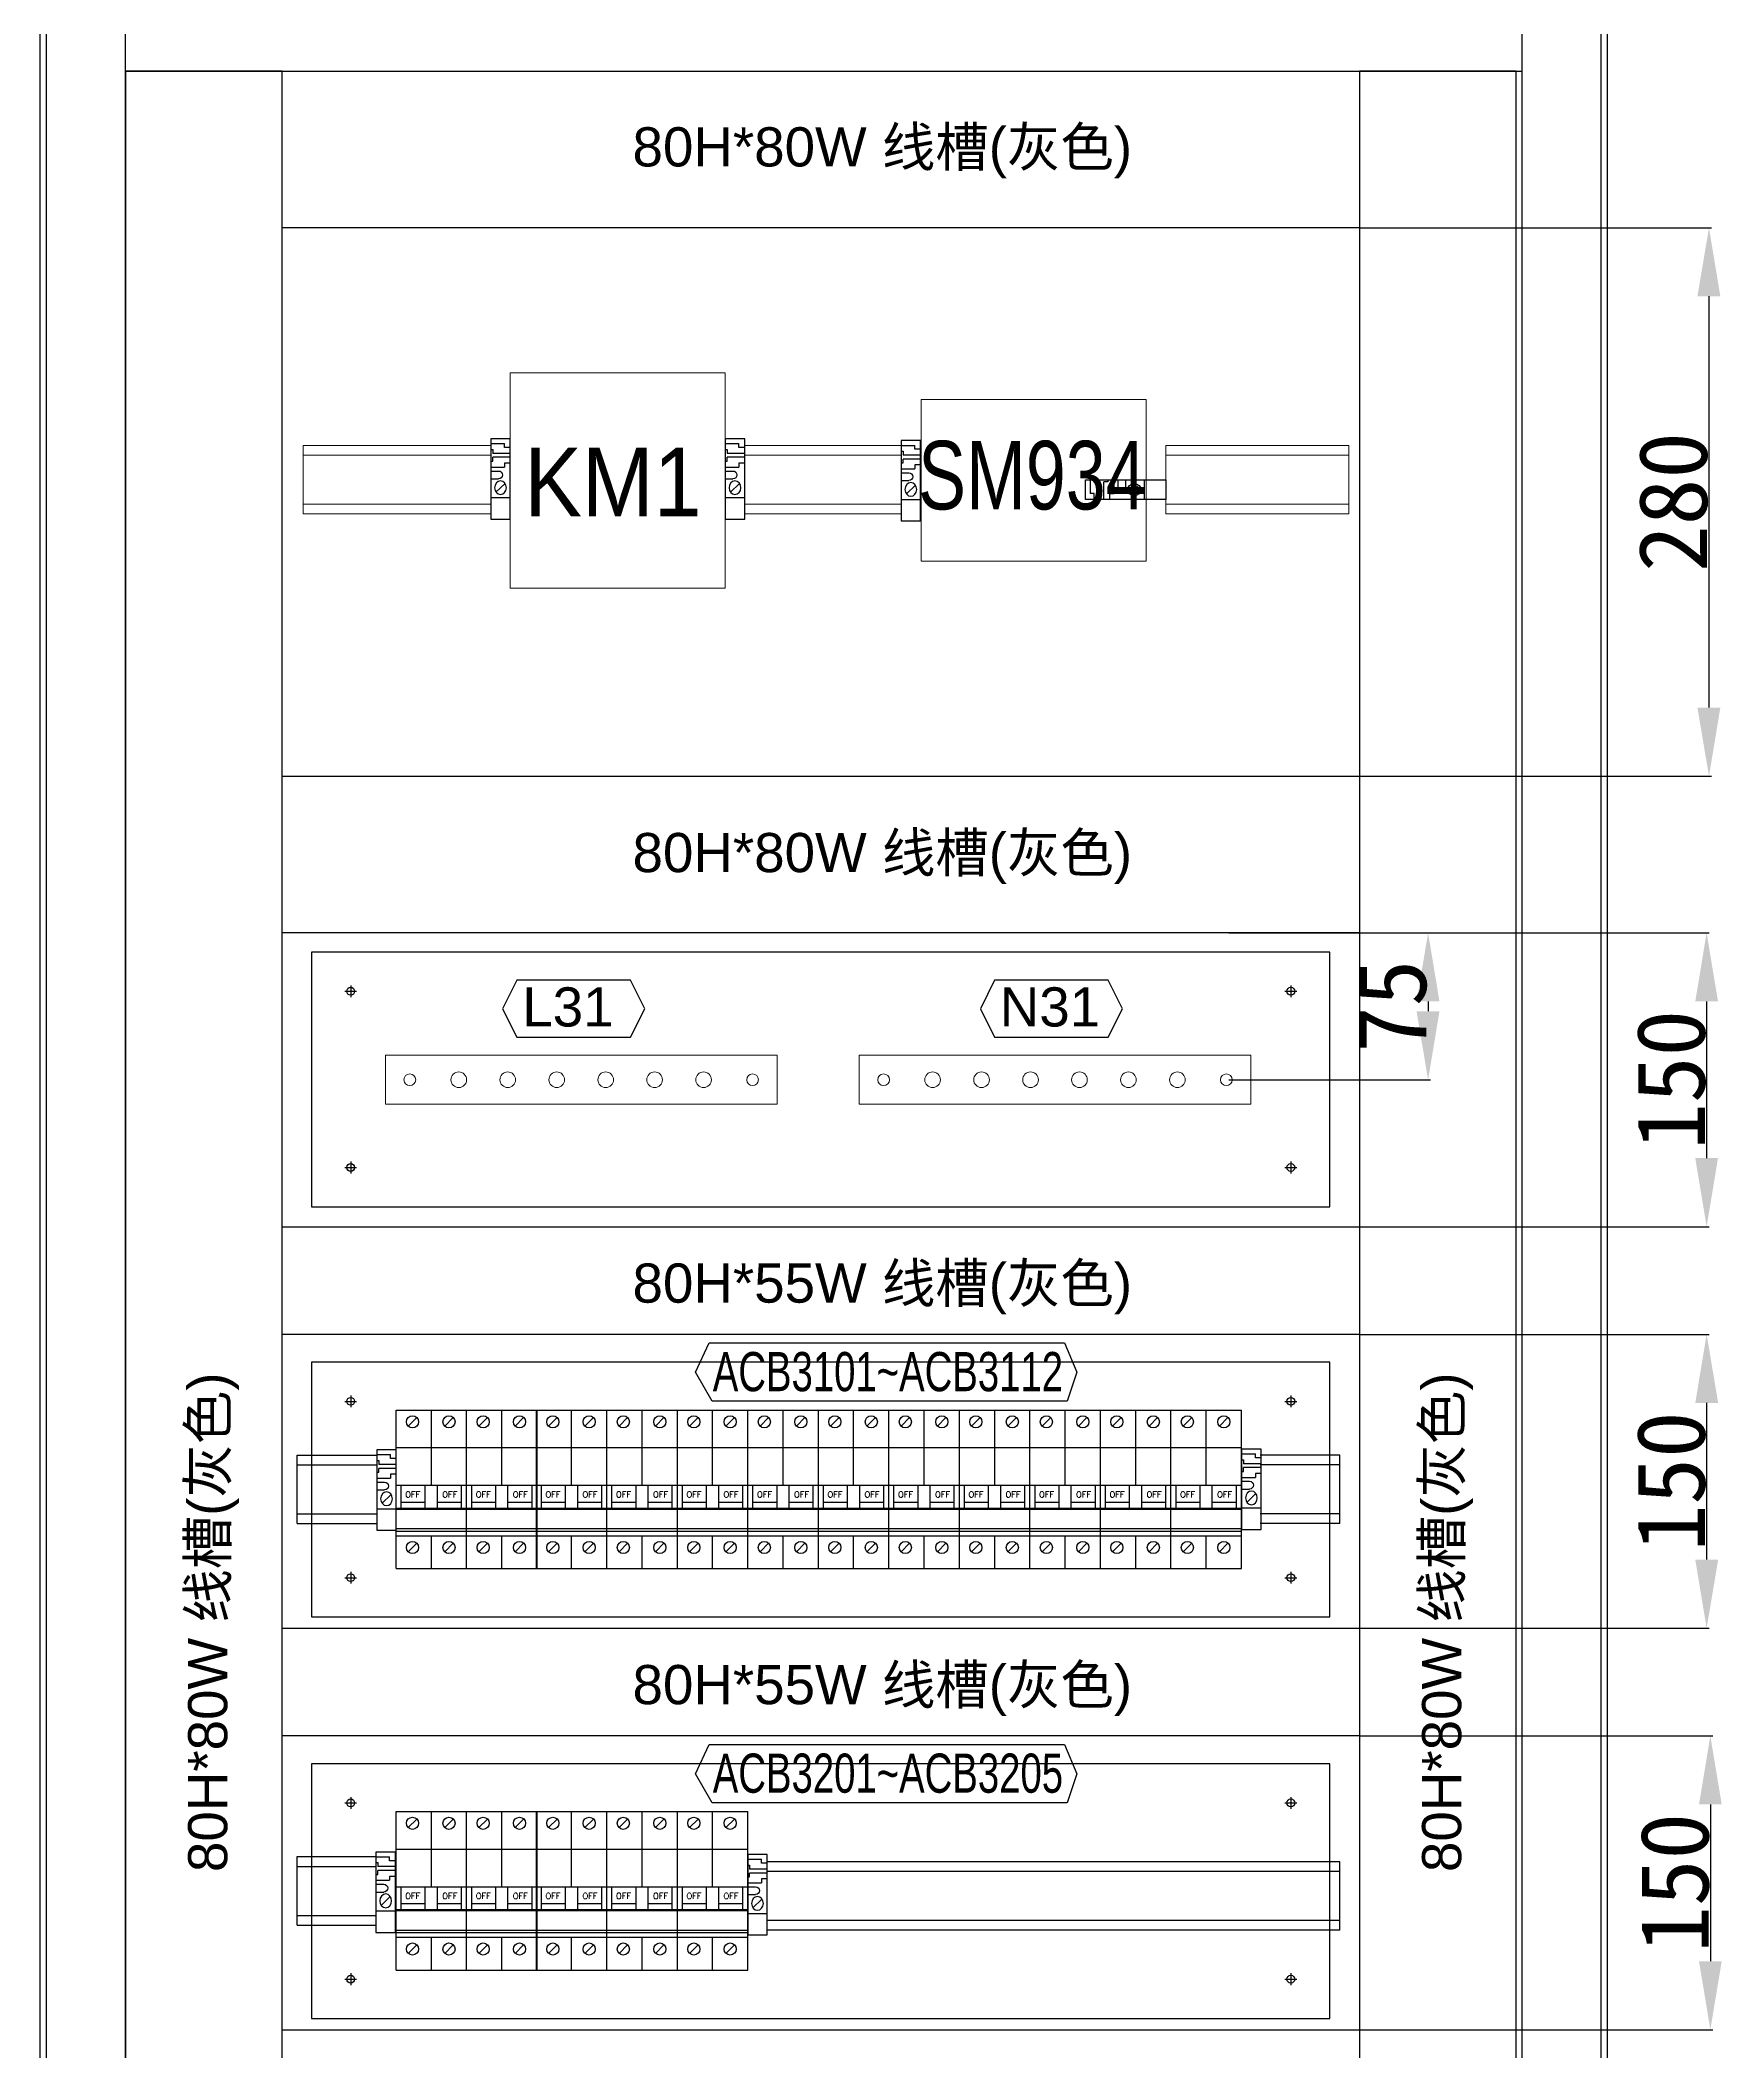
# Model space of a CAD drawing. Extents: x 81444 to 119867, y -54538 to -28747.
# Drawn here: x 87939 to 88798, y -52941 to -51914 of the extents above; entities that cross this region are included whole.
import ezdxf
from ezdxf.enums import TextEntityAlignment as Align
from ezdxf.lldxf.tags import DXFTag

# ---------------------------------------------------------------- set-up
doc = ezdxf.new("R2010")
doc.units = 0
doc.header["$LTSCALE"] = 100
doc.header["$MEASUREMENT"] = 0
for name, color, linetype in [('CABINET', 7, 'Continuous'), ('COMPONENT', 7, 'Continuous'), ('PSU', 12, 'Continuous'), ('TEXT', 7, 'Continuous')]:
    doc.layers.add(name, color=color, linetype=linetype)
doc.layers.add('细实线', color=7, linetype='Continuous', lineweight=20)
doc.styles.add('HZ', font='arial.ttf', dxfattribs={"width": 0.7})
doc.styles.add('ROMANS', font='romans', dxfattribs={"width": 0.8, "height": 2})
doc.styles.get("Standard").update_dxf_attribs({"font": ''})
doc.styles.get('Standard').set_extended_font_data('SimSun')
tags = doc.linetypes.add('CENTER2', pattern=[1.125, 0.75, -0.125, 0.125, -0.125]).pattern_tags.tags
tags[10:11] = [DXFTag(74, 4), DXFTag(75, 0), DXFTag(340, '0'), DXFTag(46, 1.0), DXFTag(50, 0.0), DXFTag(44, 0.0), DXFTag(45, 0.0)]
tags[8:9] = [DXFTag(74, 4), DXFTag(75, 0), DXFTag(340, '0'), DXFTag(46, 1.0), DXFTag(50, 0.0), DXFTag(44, 0.0), DXFTag(45, 0.0)]
tags[6:7] = [DXFTag(74, 4), DXFTag(75, 0), DXFTag(340, '0'), DXFTag(46, 1.0), DXFTag(50, 0.0), DXFTag(44, 0.0), DXFTag(45, 0.0)]
tags[4:5] = [DXFTag(74, 4), DXFTag(75, 0), DXFTag(340, '0'), DXFTag(46, 1.0), DXFTag(50, 0.0), DXFTag(44, 0.0), DXFTag(45, 0.0)]
tags = doc.linetypes.add('HIDDEN', pattern=[0.375, 0.25, -0.125]).pattern_tags.tags
tags[6:7] = [DXFTag(74, 4), DXFTag(75, 0), DXFTag(340, '0'), DXFTag(46, 1.0), DXFTag(50, 0.0), DXFTag(44, 0.0), DXFTag(45, 0.0)]
tags[4:5] = [DXFTag(74, 4), DXFTag(75, 0), DXFTag(340, '0'), DXFTag(46, 1.0), DXFTag(50, 0.0), DXFTag(44, 0.0), DXFTag(45, 0.0)]
doc.dimstyles.new('ISO-25', dxfattribs={"dimtxt": 35, "dimasz": 35, "dimexe": 1.25, "dimexo": 0.625, "dimtad": 1, "dimtoh": 1, "dimdec": 0, "dimtxsty": 'Standard', "dimcen": 2.5, "dimadec": 0, "dimazin": 0, "dimtfac": 1, "dimtdec": 0, "dimtmove": 0, "dimatfit": 3, "dimfxl": 0, "dimarcsym": 0})

# ---------------------------------------------------------------- blocks, each defined once
blk = doc.blocks.new('2P空开')
at = {"layer": 'COMPONENT', "color": 6, "linetype": 'HIDDEN', "ltscale": 0.2}
for p, q in [((-11.8, -8.2), (-7.4, -3.9)), ((6.8, -8.2), (11.1, -3.9)), ((-11.8, -72.4), (-7.4, -68)), ((6.8, -72.4), (11.1, -68))]:
    blk.add_line(p, q, dxfattribs=at)
for centre in [(-9.6, -6), (9, -6), (-9.6, -70.2), (9, -70.2)]:
    blk.add_circle(centre, 3.1, dxfattribs=at)
at = {"layer": 'PSU', "linetype": 'HIDDEN', "ltscale": 0.2}
for p, q in [((-18, 0), (18, 0)), ((-18, -19.2), (-18, 0)), ((0, -19.2), (0, 0)), ((18, -19.2), (18, 0)), ((18, -81), (18, -19.2)), ((-18, -81), (-18, -64.2)), ((0, -81), (0, -64.2)), ((18, -81), (18, -67.2)), ((-18, -81), (18, -81))]:
    blk.add_line(p, q, dxfattribs=at)
at = {"layer": 'PSU'}
for p, q in [((-18, -19.2), (18, -19.2)), ((-18, -64.2), (-18, -19.2)), ((0, -38.4), (0, -19.2)), ((18, -64.2), (18, -19.2)), ((-18, -38.4), (0, -38.4)), ((-15.4, -50.1), (-15.4, -38.4)), ((-3.1, -50.1), (-3.1, -38.4)), ((0, -38.4), (18, -38.4)), ((3.1, -50.1), (3.1, -38.4)), ((15.4, -50.1), (15.4, -38.4)), ((-18, -50.1), (18, -50.1)), ((-18, -50.6), (18, -50.6)), ((-15.4, -47), (-3.1, -47)), ((3.1, -47), (15.4, -47)), ((-18, -60.5), (18, -60.5)), ((-18, -61.8), (18, -61.8)), ((-18, -64.2), (18, -64.2)), ((0, -64.2), (0, -64.2))]:
    blk.add_line(p, q, dxfattribs=at)
at = {"layer": 'TEXT', "style": 'ROMANS'}
for p in [(-9.5, -43.1), (9.4, -43.1)]:
    blk.add_text('OFF', height=3.09, dxfattribs=at).set_placement(p, align=Align.MIDDLE)
blk = doc.blocks.new('*D158')
at = {"color": 0, "lineweight": -2}
for p, q in [((88613.3, -52009.4), (88792.4, -52009.4)), ((88791.2, -52044.4), (88791.2, -52254.4)), ((88613.3, -52289.4), (88792.4, -52289.4))]:
    blk.add_line(p, q, dxfattribs=at)
at = {"color": 0}
for points in [[(88797, -52044.4), (88785.3, -52044.4), (88791.2, -52009.4)], [(88785.3, -52254.4), (88797, -52254.4), (88791.2, -52289.4)]]:
    blk.add_solid(points, dxfattribs=at)
at = {"layer": 'Defpoints', "color": 0}
for p in [(88612.7, -52009.4), (88612.7, -52289.4), (88791.2, -52289.4)]:
    blk.add_point(p, dxfattribs=at)
at = {"color": 0, "insert": (88773, -52149.4), "char_height": 35, "attachment_point": 5, "rotation": 90}
blk.add_mtext('280', dxfattribs=at)
blk = doc.blocks.new('*D159')
at = {"color": 0, "lineweight": -2}
for p, q in [((88613.3, -52369.4), (88791.3, -52369.4)), ((88790, -52404.4), (88790, -52484.4)), ((88613.3, -52519.4), (88791.3, -52519.4))]:
    blk.add_line(p, q, dxfattribs=at)
at = {"color": 0}
for points in [[(88795.8, -52404.4), (88784.2, -52404.4), (88790, -52369.4)], [(88784.2, -52484.4), (88795.8, -52484.4), (88790, -52519.4)]]:
    blk.add_solid(points, dxfattribs=at)
at = {"layer": 'Defpoints', "color": 0}
for p in [(88612.7, -52369.4), (88612.7, -52519.4), (88790, -52519.4)]:
    blk.add_point(p, dxfattribs=at)
at = {"color": 0, "insert": (88771.9, -52444.4), "char_height": 35, "attachment_point": 5, "rotation": 90}
blk.add_mtext('150', dxfattribs=at)
blk = doc.blocks.new('*D160')
at = {"color": 0, "lineweight": -2}
for p, q in [((88613.3, -52574.4), (88791.3, -52574.4)), ((88790, -52609.4), (88790, -52689.4)), ((88613.3, -52724.4), (88791.3, -52724.4))]:
    blk.add_line(p, q, dxfattribs=at)
at = {"color": 0}
for points in [[(88795.9, -52609.4), (88784.2, -52609.4), (88790, -52574.4)], [(88784.2, -52689.4), (88795.9, -52689.4), (88790, -52724.4)]]:
    blk.add_solid(points, dxfattribs=at)
at = {"layer": 'Defpoints', "color": 0}
for p in [(88612.7, -52574.4), (88612.7, -52724.4), (88790, -52724.4)]:
    blk.add_point(p, dxfattribs=at)
at = {"color": 0, "insert": (88771.9, -52649.4), "char_height": 35, "attachment_point": 5, "rotation": 90}
blk.add_mtext('150', dxfattribs=at)
blk = doc.blocks.new('*D161')
at = {"color": 0, "lineweight": -2}
for p, q in [((88613.3, -52779.4), (88793.1, -52779.4)), ((88791.9, -52814.4), (88791.9, -52894.4)), ((88613.3, -52929.4), (88793.1, -52929.4))]:
    blk.add_line(p, q, dxfattribs=at)
at = {"color": 0}
for points in [[(88797.7, -52814.4), (88786.1, -52814.4), (88791.9, -52779.4)], [(88786.1, -52894.4), (88797.7, -52894.4), (88791.9, -52929.4)]]:
    blk.add_solid(points, dxfattribs=at)
at = {"layer": 'Defpoints', "color": 0}
for p in [(88612.7, -52779.4), (88612.7, -52929.4), (88791.9, -52929.4)]:
    blk.add_point(p, dxfattribs=at)
at = {"color": 0, "insert": (88773.8, -52854.4), "char_height": 35, "attachment_point": 5, "rotation": 90}
blk.add_mtext('150', dxfattribs=at)
blk = doc.blocks.new('*D167')
at = {"color": 0, "lineweight": -2}
for p, q in [((88546, -52369.4), (88649, -52369.4)), ((88647.8, -52404.4), (88647.8, -52409.4)), ((88546, -52444.4), (88649, -52444.4))]:
    blk.add_line(p, q, dxfattribs=at)
at = {"color": 0}
for points in [[(88653.6, -52404.4), (88641.9, -52404.4), (88647.8, -52369.4)], [(88641.9, -52409.4), (88653.6, -52409.4), (88647.8, -52444.4)]]:
    blk.add_solid(points, dxfattribs=at)
at = {"layer": 'Defpoints', "color": 0}
for p in [(88545.4, -52369.4), (88545.4, -52444.4), (88647.8, -52444.4)]:
    blk.add_point(p, dxfattribs=at)
at = {"color": 0, "insert": (88629.6, -52406.9), "char_height": 35, "attachment_point": 5, "rotation": 90}
blk.add_mtext('75', dxfattribs=at)
blk = doc.blocks.new('堵头')
at = {"color": 53}
for p, q in [((0, -41), (0, 0)), ((0, 0), (10, 0)), ((10, 0), (10, -41)), ((0, -11), (10, -11)), ((7.3, -18.3), (2.7, -13.8)), ((0, -20.6), (4, -20.6)), ((0, -24.6), (4, -24.6)), ((0, -26.6), (7, -26.6)), ((0, -29.6), (1, -29.6)), ((1, -29.6), (1, -31.6)), ((7, -28.6), (7, -26.6)), ((10, -28.6), (7, -28.6)), ((0, -35.6), (1, -35.6)), ((0, -38.6), (7, -38.6)), ((10, -41), (0, -41)), ((10, -31.6), (1, -31.6)), ((10, -33.6), (1, -33.6)), ((1, -35.6), (1, -33.6)), ((10, -36.6), (7, -36.6)), ((7, -36.6), (7, -38.6))]:
    blk.add_line(p, q, dxfattribs=at)
blk.add_arc((4, -22.6), 2, 270, 90, dxfattribs=at)
blk.add_ellipse((5, -16.1), major_axis=(0, -3.5), ratio=0.857143, start_param=4.712389, end_param=10.995574, dxfattribs=at)

msp = doc.modelspace()

# ---------------------------------------------------------------- linework, layer by layer
at = {"color": 7}
for p, q in [((87939.2, -53960.9), (87939.2, -51850.9)), ((87939.2, -53960.9), (87939.2, -51850.9)), ((88739.2, -51850.9), (88739.2, -53960.9)), ((88739.2, -51850.9), (88739.2, -53960.9)), ((87982.7, -53807.4), (87982.7, -51894.4)), ((88695.7, -51894.4), (88695.7, -51972.4)), ((88695.7, -51894.4), (88695.7, -51972.4)), ((88695.7, -51894.4), (88695.7, -51972.4)), ((87982.7, -51974.9), (87982.7, -53775.2)), ((88695.7, -51972.4), (88695.7, -53807.4))]:
    msp.add_line(p, q, dxfattribs=at)
at = {"color": 7, "linetype": 'HIDDEN'}
for p, q in [((87942.4, -53850.9), (87942.4, -51850.9)), ((87942.4, -53850.9), (87942.4, -51850.9)), ((88736, -51850.9), (88736, -53850.9)), ((88736, -51850.9), (88736, -53850.9))]:
    msp.add_line(p, q, dxfattribs=at)
msp.add_line((87982.7, -51929.4), (88695.7, -51929.4))
msp.add_line((87982.7, -51929.4), (88695.7, -51929.4))
msp.add_line((87982.7, -51929.4), (88695.7, -51929.4))
at = {"color": 4, "linetype": 'CENTER2'}
for p, q in [((88097.7, -52396.2, 63738.9), (88097.7, -52402.2, 63738.9)), ((88577.7, -52396.2, 63738.9), (88577.7, -52402.2, 63738.9)), ((88094.7, -52399.2, 63738.9), (88100.7, -52399.2, 63738.9)), ((88574.7, -52399.2, 63738.9), (88580.7, -52399.2, 63738.9)), ((88094.7, -52489.2, 63738.9), (88100.7, -52489.2, 63738.9)), ((88097.7, -52486.2, 63738.9), (88097.7, -52492.2, 63738.9)), ((88574.7, -52489.2, 63738.9), (88580.7, -52489.2, 63738.9)), ((88577.7, -52486.2, 63738.9), (88577.7, -52492.2, 63738.9)), ((88094.7, -52608.6, 63738.9), (88100.7, -52608.6, 63738.9)), ((88097.7, -52605.6, 63738.9), (88097.7, -52611.6, 63738.9)), ((88574.7, -52608.6, 63738.9), (88580.7, -52608.6, 63738.9)), ((88577.7, -52605.6, 63738.9), (88577.7, -52611.6, 63738.9)), ((88094.7, -52698.6, 63738.9), (88100.7, -52698.6, 63738.9)), ((88097.7, -52695.6, 63738.9), (88097.7, -52701.6, 63738.9)), ((88574.7, -52698.6, 63738.9), (88580.7, -52698.6, 63738.9)), ((88577.7, -52695.6, 63738.9), (88577.7, -52701.6, 63738.9)), ((88094.7, -52813.6, 63738.9), (88100.7, -52813.6, 63738.9)), ((88097.7, -52810.6, 63738.9), (88097.7, -52816.6, 63738.9)), ((88574.7, -52813.6, 63738.9), (88580.7, -52813.6, 63738.9)), ((88577.7, -52810.6, 63738.9), (88577.7, -52816.6, 63738.9)), ((88094.7, -52903.6, 63738.9), (88100.7, -52903.6, 63738.9)), ((88097.7, -52900.6, 63738.9), (88097.7, -52906.6, 63738.9)), ((88574.7, -52903.6, 63738.9), (88580.7, -52903.6, 63738.9)), ((88577.7, -52900.6, 63738.9), (88577.7, -52906.6, 63738.9))]:
    msp.add_line(p, q, dxfattribs=at)
at = {"linetype": 'CENTER2'}
for p, q in [((88097.6, -52399.2, 63738.9), (88097.8, -52399.2, 63738.9)), ((88097.7, -52399.3, 63738.9), (88097.7, -52399.1, 63738.9)), ((88577.6, -52399.2, 63738.9), (88577.8, -52399.2, 63738.9)), ((88577.7, -52399.3, 63738.9), (88577.7, -52399.1, 63738.9)), ((88097.6, -52489.2, 63738.9), (88097.8, -52489.2, 63738.9)), ((88097.7, -52489.3, 63738.9), (88097.7, -52489.1, 63738.9)), ((88577.6, -52489.2, 63738.9), (88577.8, -52489.2, 63738.9)), ((88577.7, -52489.3, 63738.9), (88577.7, -52489.1, 63738.9)), ((88097.6, -52608.6, 63738.9), (88097.8, -52608.6, 63738.9)), ((88097.7, -52608.6, 63738.9), (88097.7, -52608.5, 63738.9)), ((88577.6, -52608.6, 63738.9), (88577.8, -52608.6, 63738.9)), ((88577.7, -52608.6, 63738.9), (88577.7, -52608.5, 63738.9)), ((88097.6, -52698.6, 63738.9), (88097.8, -52698.6, 63738.9)), ((88097.7, -52698.6, 63738.9), (88097.7, -52698.5, 63738.9)), ((88577.6, -52698.6, 63738.9), (88577.8, -52698.6, 63738.9)), ((88577.7, -52698.6, 63738.9), (88577.7, -52698.5, 63738.9)), ((88097.6, -52813.6, 63738.9), (88097.8, -52813.6, 63738.9)), ((88097.7, -52813.6, 63738.9), (88097.7, -52813.5, 63738.9)), ((88577.6, -52813.6, 63738.9), (88577.8, -52813.6, 63738.9)), ((88577.7, -52813.6, 63738.9), (88577.7, -52813.5, 63738.9)), ((88097.6, -52903.6, 63738.9), (88097.8, -52903.6, 63738.9)), ((88097.7, -52903.6, 63738.9), (88097.7, -52903.5, 63738.9)), ((88577.6, -52903.6, 63738.9), (88577.8, -52903.6, 63738.9)), ((88577.7, -52903.6, 63738.9), (88577.7, -52903.5, 63738.9))]:
    msp.add_line(p, q, dxfattribs=at)
at = {"color": 6}
for p, q in [((88070.4, -52671, 63738.9), (88070.4, -52636, 63738.9)), ((88070.4, -52636, 63738.9), (88110.9, -52636, 63738.9)), ((88070.4, -52641, 63738.9), (88110.9, -52641, 63738.9)), ((88602.7, -52636, 63738.9), (88562.1, -52636, 63738.9)), ((88602.7, -52641, 63738.9), (88562.1, -52641, 63738.9)), ((88602.7, -52671, 63738.9), (88602.7, -52636, 63738.9)), ((88070.4, -52666, 63738.9), (88110.9, -52666, 63738.9)), ((88070.4, -52671, 63738.9), (88110.9, -52671, 63738.9)), ((88602.7, -52666, 63738.9), (88562.1, -52666, 63738.9)), ((88602.7, -52671, 63738.9), (88562.1, -52671, 63738.9)), ((88070.4, -52876, 63738.9), (88070.4, -52841, 63738.9)), ((88070.4, -52841, 63738.9), (88110.9, -52841, 63738.9)), ((88070.4, -52846, 63738.9), (88110.9, -52846, 63738.9)), ((88602.7, -52843.6, 63738.9), (88310.4, -52843.6, 63738.9)), ((88602.7, -52848.6, 63738.9), (88310.4, -52848.6, 63738.9)), ((88602.7, -52878.6, 127477.8), (88602.7, -52843.6, 127477.8)), ((88070.4, -52871, 63738.9), (88110.9, -52871, 63738.9)), ((88070.4, -52876, 63738.9), (88110.9, -52876, 63738.9)), ((88602.7, -52873.6, 63738.9), (88310.4, -52873.6, 63738.9)), ((88602.7, -52878.6, 63738.9), (88310.4, -52878.6, 63738.9))]:
    msp.add_line(p, q, dxfattribs=at)
for points in [[(87982.7, -53729.9), (88062.7, -53729.9), (88062.7, -51929.4), (87982.7, -51929.4)], [(88062.7, -51929.4), (88612.7, -51929.4), (88612.7, -52009.4), (88062.7, -52009.4)], [(88612.7, -53729.9), (88692.7, -53729.9), (88692.7, -51929.4), (88612.7, -51929.4)]]:
    msp.add_lwpolyline(points, close=True)
at = {"color": 6, "lineweight": 0}
for points in [[(88073.4, -52120.5), (88169.2, -52120.5), (88169.2, -52155.5), (88073.4, -52155.5)], [(88073.4, -52125.5), (88169.2, -52125.5), (88169.2, -52150.5), (88073.4, -52150.5)], [(88298.9, -52120.5), (88378.9, -52120.5), (88378.9, -52155.5), (88298.9, -52155.5)], [(88298.9, -52125.5), (88378.9, -52125.5), (88378.9, -52150.5), (88298.9, -52150.5)], [(88513.9, -52120.5), (88607.4, -52120.5), (88607.4, -52155.5), (88513.9, -52155.5)], [(88513.9, -52125.5), (88607.4, -52125.5), (88607.4, -52150.5), (88513.9, -52150.5)]]:
    msp.add_lwpolyline(points, close=True, dxfattribs=at)
at = {"elevation": 63738.9}
for points in [[(88062.7, -52289.4), (88612.7, -52289.4), (88612.7, -52369.4), (88062.7, -52369.4)], [(88077.7, -52509.2), (88597.7, -52509.2), (88597.7, -52379.2), (88077.7, -52379.2)], [(88062.7, -52519.4), (88612.7, -52519.4), (88612.7, -52574.4), (88062.7, -52574.4)], [(88077.7, -52718.6), (88597.7, -52718.6), (88597.7, -52588.6), (88077.7, -52588.6)], [(88062.7, -52724.4), (88612.7, -52724.4), (88612.7, -52779.4), (88062.7, -52779.4)], [(88077.7, -52923.6), (88597.7, -52923.6), (88597.7, -52793.6), (88077.7, -52793.6)], [(88062.7, -52929.4), (88612.7, -52929.4), (88612.7, -52984.4), (88062.7, -52984.4)]]:
    msp.add_lwpolyline(points, close=True, dxfattribs=at)
at = {"color": 3}
for points in [[(88240.6, -52393.6), (88182.6, -52393.6), (88175.3, -52408.2), (88182.6, -52422.7), (88240.6, -52422.7), (88247.9, -52408.2), (88240.6, -52393.6)], [(88484.4, -52393.6), (88426.4, -52393.6), (88419.2, -52408.2), (88426.4, -52422.7), (88484.4, -52422.7), (88491.7, -52408.2), (88484.4, -52393.6)]]:
    msp.add_lwpolyline(points, dxfattribs=at)
at = {"color": 6, "lineweight": 20}
for points in [[(88115.4, -52456.9), (88315.4, -52456.9), (88315.4, -52431.9), (88115.4, -52431.9)], [(88357.3, -52456.9), (88557.3, -52456.9), (88557.3, -52431.9), (88357.3, -52431.9)]]:
    msp.add_lwpolyline(points, close=True, dxfattribs=at)
at = {"color": 3, "elevation": 63738.9}
for points in [[(88280.8, -52578.7), (88462.1, -52578.7), (88468.5, -52593.7), (88463.5, -52608.5), (88282.2, -52608.5), (88273.7, -52593.7), (88280.8, -52578.7)], [(88280.8, -52783.7), (88462.1, -52783.7), (88468.5, -52798.7), (88463.5, -52813.5), (88282.2, -52813.5), (88273.7, -52798.7), (88280.8, -52783.7)]]:
    msp.add_lwpolyline(points, dxfattribs=at)
for centre in [(88097.7, -52399.2, 63738.9), (88577.7, -52399.2, 63738.9), (88097.7, -52489.2, 63738.9), (88577.7, -52489.2, 63738.9), (88097.7, -52608.6, 63738.9), (88577.7, -52608.6, 63738.9), (88097.7, -52698.6, 63738.9), (88577.7, -52698.6, 63738.9), (88097.7, -52813.6, 63738.9), (88577.7, -52813.6, 63738.9), (88097.7, -52903.6, 63738.9), (88577.7, -52903.6, 63738.9)]:
    msp.add_circle(centre, 2)
at = {"color": 6, "lineweight": 20}
for centre, radius in [((88127.9, -52444.4), 3), ((88152.9, -52444.4), 4), ((88177.9, -52444.4), 4), ((88202.9, -52444.4), 4), ((88227.9, -52444.4), 4), ((88252.9, -52444.4), 4), ((88277.9, -52444.4), 4), ((88302.9, -52444.4), 3), ((88369.8, -52444.4), 3), ((88394.8, -52444.4), 4), ((88419.8, -52444.4), 4), ((88444.8, -52444.4), 4), ((88469.8, -52444.4), 4), ((88494.8, -52444.4), 4), ((88519.8, -52444.4), 4), ((88544.8, -52444.4), 3)]:
    msp.add_circle(centre, radius, dxfattribs=at)
at = {"layer": '细实线', "color": 7, "linetype": 'ByBlock'}
for points in [[(88179.2, -52193.4), (88288.9, -52193.4), (88288.9, -52083.4), (88179.2, -52083.4)], [(88388.9, -52097.1), (88503.9, -52097.1), (88503.9, -52179.6), (88388.9, -52179.7)]]:
    msp.add_lwpolyline(points, close=True, dxfattribs=at)

# ---------------------------------------------------------------- block references
at = {"xscale": -1, "rotation": 180}
for p in [(88169.2, -52158.2, 63738.9), (88288.9, -52158.2, 63738.9), (88378.7, -52159.1, 63738.9), (88552.6, -52674, 191216.6), (88111, -52674.4, 63738.9), (88110.6, -52879.7, 63738.9), (88300.4, -52881, 63738.9)]:
    msp.add_blockref('堵头', p, dxfattribs=at)
at = {"lineweight": 0, "rotation": 270}
msp.add_blockref('堵头', (88513.9, -52138.1), dxfattribs=at)
at = {"layer": 'CABINET'}
for p in [(88138.9, -52613, 63738.9), (88174.9, -52613, 63738.9), (88210.5, -52613, 63738.9), (88246.5, -52613, 63738.9), (88282.5, -52613, 63738.9), (88318.5, -52613, 63738.9), (88354.5, -52613, 63738.9), (88390.5, -52613, 63738.9), (88426.5, -52613, 63738.9), (88462.5, -52613, 63738.9), (88498.5, -52613, 63738.9), (88534.5, -52613, 63738.9), (88138.9, -52818, 63738.9), (88174.9, -52818, 63738.9), (88210.5, -52818, 63738.9), (88246.5, -52818, 63738.9), (88282.5, -52818, 63738.9)]:
    msp.add_blockref('2P空开', p, dxfattribs=at)

# ---------------------------------------------------------------- texts
at = {"lineweight": 0, "style": 'HZ'}
for s, p in [('80H*80W 线槽(灰色)', (88241.6, -51978.1)), ('80H*80W 线槽(灰色)', (88241.6, -52338.4)), ('80H*55W 线槽(灰色)', (88241.6, -52558.2)), ('80H*55W 线槽(灰色)', (88241.6, -52763.2))]:
    msp.add_text(s, height=20, dxfattribs=at).set_placement(p)
at = {"color": 0, "style": 'HZ'}
for s, p in [('L31', (88185.3, -52417.2)), ('N31', (88429.1, -52417.2))]:
    msp.add_text(s, height=20, dxfattribs=at).set_placement(p)
at = {"color": 0, "style": 'HZ', "width": 0.7}
for s, p in [('ACB3101~ACB3112', (88372, -52603.4, 63738.9)), ('ACB3201~ACB3205', (88372, -52808.4, 63738.9))]:
    msp.add_text(s, height=20, dxfattribs=at).set_placement(p, align=Align.CENTER)
at = {"lineweight": 0, "style": 'HZ'}
for p in [(88034.7, -52848.9), (88664.7, -52848.9)]:
    msp.add_text('80H*80W 线槽(灰色)', height=20, rotation=90, dxfattribs=at).set_placement(p)
at = {"layer": '细实线', "color": 7, "linetype": 'ByBlock', "style": 'HZ'}
for s, width, p in [('SM934', 0.75, (88387.4, -52153.2)), ('KM1', 0.9, (88186.4, -52156.7))]:
    msp.add_text(s, height=35, dxfattribs=dict(at, width=width)).set_placement(p)

# ---------------------------------------------------------------- dimensions: what is measured, and where the dimension line sits
at = {"color": 3}
for base, p1, p2, picture, middle in [((88791.2, -52289.4), (88612.7, -52009.4), (88612.7, -52289.4, 63738.9), '*D158', (88773, -52149.4)), ((88647.8, -52444.4), (88545.4, -52369.4, 63738.9), (88545.4, -52444.4, 63738.9), '*D167', (88629.6, -52406.9)), ((88790, -52519.4), (88612.7, -52369.4, 63738.9), (88612.7, -52519.4, 63738.9), '*D159', (88771.9, -52444.4)), ((88790, -52724.4), (88612.7, -52574.4, 63738.9), (88612.7, -52724.4, 63738.9), '*D160', (88771.9, -52649.4)), ((88791.9, -52929.4), (88612.7, -52779.4, 63738.9), (88612.7, -52929.4, 63738.9), '*D161', (88773.8, -52854.4))]:
    dim = msp.add_linear_dim(base=base, p1=p1, p2=p2, angle=90, dimstyle='ISO-25', dxfattribs=at)
    dim.commit()
    dim.dimension.update_dxf_attribs({"geometry": picture, "text_midpoint": middle})

doc.saveas('drawing.dxf')
